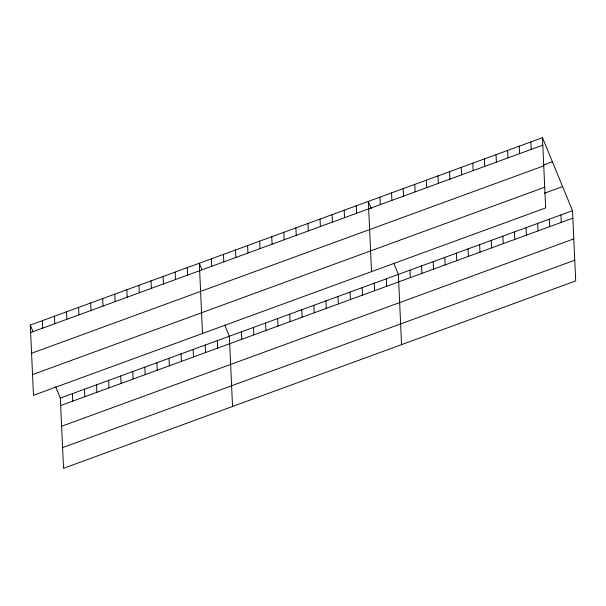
<?xml version="1.0" encoding="UTF-8"?>
<svg xmlns="http://www.w3.org/2000/svg" width="606" height="606" viewBox="0 0 606 606"><rect width="100%" height="100%" fill="white"/><g stroke="black" fill="none" stroke-linecap="round" stroke-linejoin="round"><path stroke-width="0.91" d="M542.468 137.676L545.658 207.919L33.489 395.309L30.3 325.066L542.468 137.676L572.511 210.691L575.7 280.934L63.532 468.324L60.342 398.081L55.714 386.84M30.641 332.535L542.809 145.145M543.264 165.112L552.384 161.772M31.58 353.253L543.749 165.862M32.55 374.591L544.718 187.201M544.355 193.269L562.595 186.595M60.342 398.081L572.511 210.691M60.676 405.55L572.852 218.16M61.623 426.268L573.791 238.878M62.592 447.607L574.761 260.224M371.304 208.615L368.334 201.389L371.523 271.632M393.748 263.163L398.369 274.404L401.566 344.647M201.957 269.655L199.313 263.224L202.502 333.467M224.728 324.998L229.356 336.247L232.545 406.482M30.3 325.066L32.944 331.49M560.898 214.941L561.239 222.41M549.294 219.19L549.634 226.659M537.681 223.432L538.022 230.909M530.864 141.925L531.197 149.394M526.076 227.682L526.409 235.151M519.251 146.167L519.592 153.644M514.464 231.931L514.805 239.4M507.646 150.417L507.979 157.886M502.859 236.181L503.192 243.65M496.034 154.666L496.375 162.135M491.246 240.423L491.587 247.899M484.421 158.916L484.762 166.385M479.634 244.672L479.975 252.141M472.816 163.158L473.157 170.634M468.029 248.922L468.37 256.391M461.204 167.407L461.545 174.876M456.416 253.172L456.757 260.641M449.599 171.657L449.932 179.126M444.812 257.414L445.145 264.883M437.986 175.907L438.327 183.376M433.199 261.663L433.54 269.132M426.382 180.149L426.715 187.618M421.594 265.913L421.927 273.382M414.769 184.398L415.11 191.867M409.982 270.155L410.323 277.631M403.157 188.648L403.498 196.117M391.552 192.89L391.893 200.366M386.302 278.821L386.636 286.29M379.939 197.139L380.28 204.608M374.228 283.237L374.569 290.713M362.153 287.653L362.494 295.13M356.26 205.805L356.601 213.274M350.079 292.077L350.419 299.546M344.185 210.221L344.526 217.69M338.012 296.493L338.353 303.962M332.118 214.638L332.452 222.107M325.937 300.909L326.278 308.378M320.044 219.054L320.385 226.523M313.863 305.326L314.203 312.794M307.969 223.47L308.31 230.947M301.796 309.742L302.129 317.211M295.895 227.894L296.236 235.363M289.721 314.158L290.062 321.627M283.828 232.31L284.161 239.779M277.646 318.574L277.987 326.043M271.753 236.726L272.094 244.195M265.572 322.99L265.913 330.459M259.679 241.143L260.019 248.611M253.505 327.407L253.838 334.883M247.604 245.559L247.945 253.028M241.43 331.83L241.771 339.299M235.537 249.975L235.87 257.444M223.462 254.391L223.803 261.86M217.281 340.663L217.622 348.132M211.388 258.807L211.729 266.276M205.214 345.079L205.548 352.548M193.14 349.495L193.481 356.964M187.246 267.64L187.58 275.116M181.065 353.912L181.406 361.381M175.172 272.064L175.513 279.533M168.991 358.328L169.332 365.797M163.097 276.48L163.438 283.949M156.924 362.744L157.257 370.213M151.023 280.896L151.364 288.365M144.849 367.16L145.19 374.637M138.956 285.312L139.289 292.781M132.775 371.576L133.115 379.053M126.881 289.729L127.222 297.198M120.7 376L121.041 383.469M114.807 294.145L115.148 301.614M108.633 380.416L108.966 387.885M102.732 298.561L103.073 306.03M96.559 384.833L96.899 392.302M90.665 302.977L90.998 310.446M84.484 389.249L84.825 396.718M78.591 307.393L78.931 314.87M72.409 393.665L72.75 401.134M66.516 311.817L66.857 319.286M54.442 316.234L54.782 323.702M42.375 320.65L42.715 328.119"/></g></svg>
